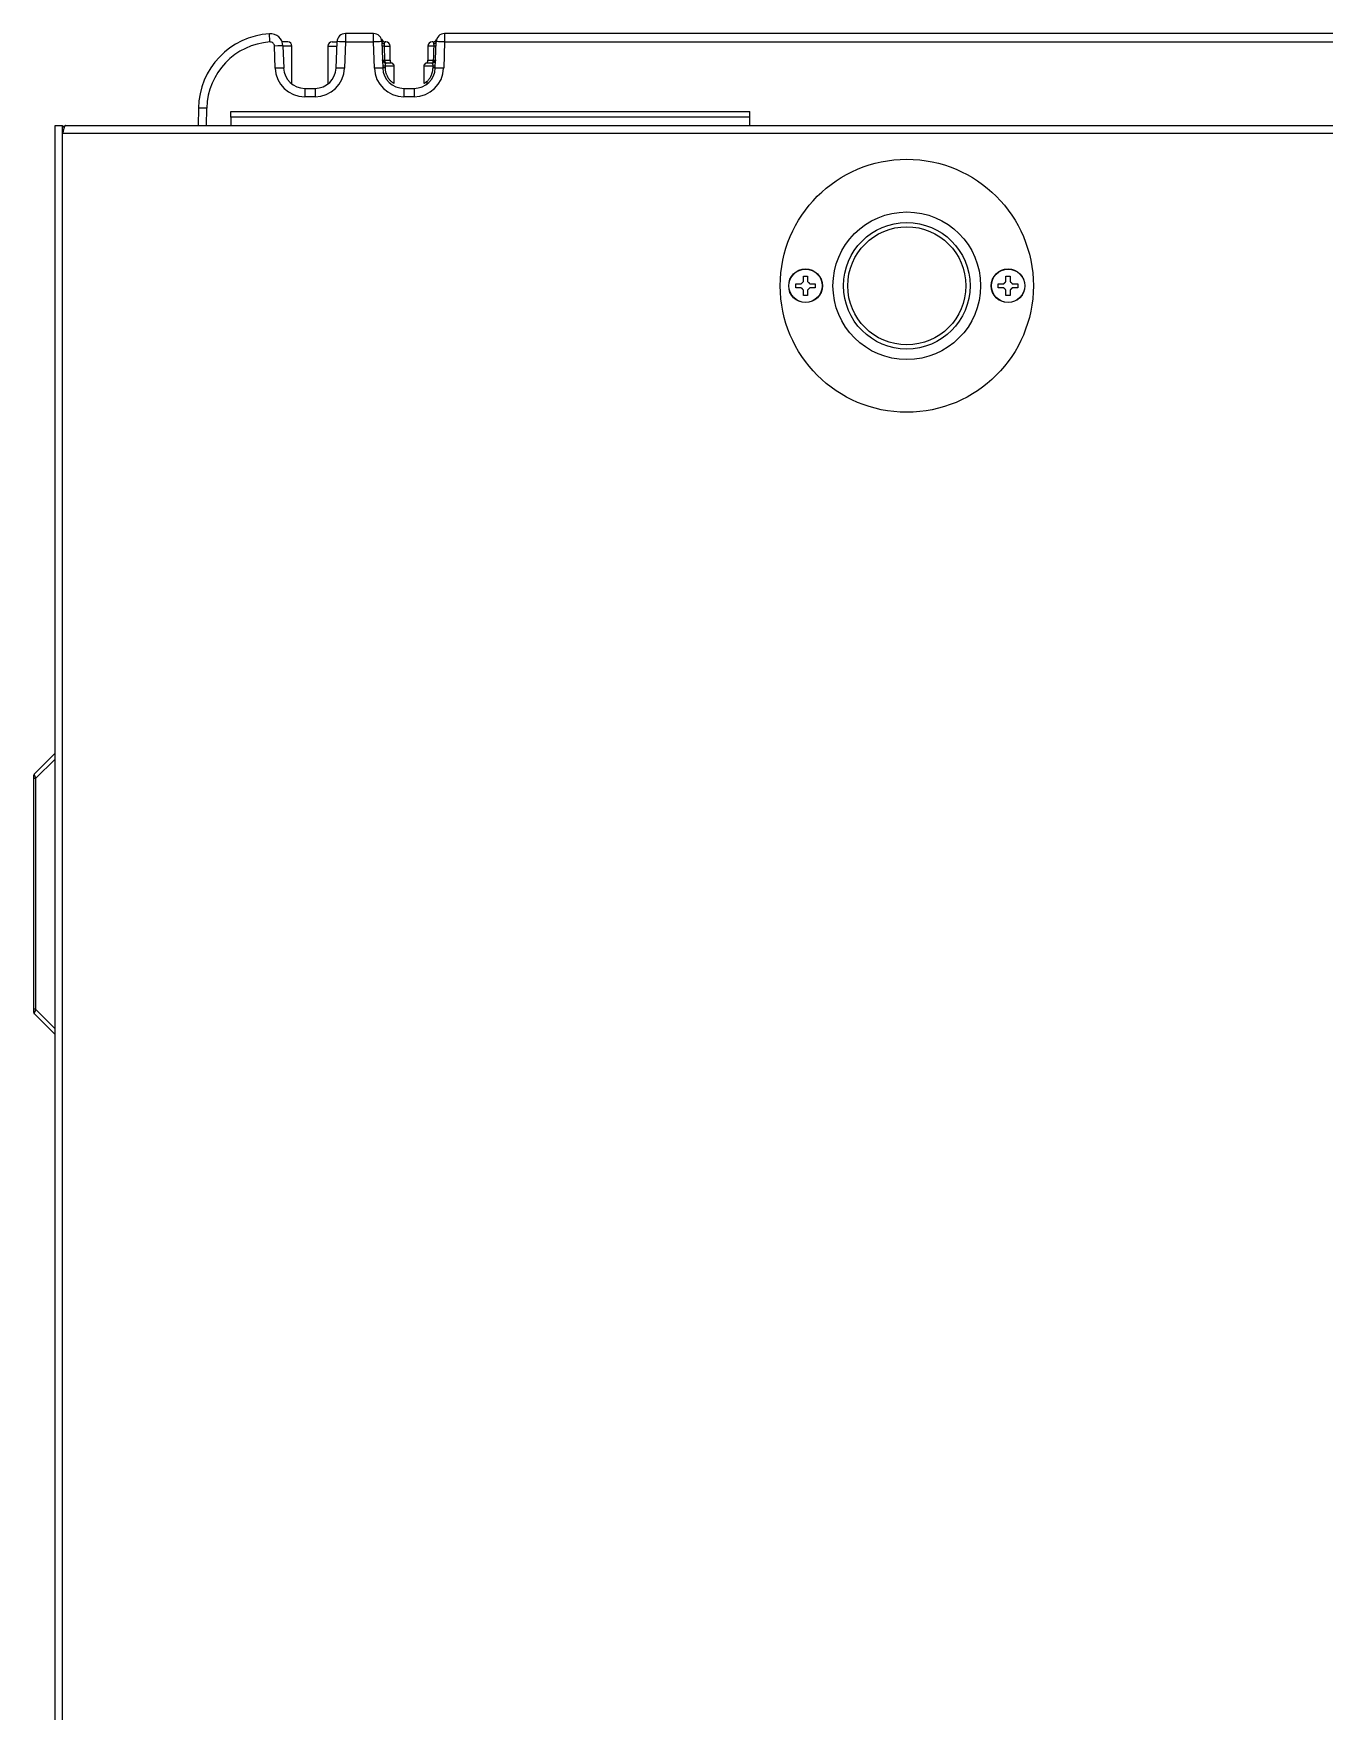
# Model space of a CAD drawing. Header units: millimetres. Extents: x -36 to 4467, y 2 to 3322.
# Drawn here: x 2487.3 to 2793.3, y 399.5 to 797.3 of the extents above; entities that cross this region are included whole.
import ezdxf

# ---------------------------------------------------------------- set-up
doc = ezdxf.new("R2010")
doc.units = ezdxf.units.MM

msp = doc.modelspace()

# ---------------------------------------------------------------- linework, layer by layer
for p, q in [((2567.84, 797.35), (2561.2, 797.35)), ((2561.2, 797.35), (2561.2, 795.38)), ((2567.84, 795.38), (2567.84, 797.35)), ((2877.42, 797.35), (2584.7, 797.35)), ((2584.7, 797.35), (2584.7, 795.38)), ((2544.56, 789.14), (2544.38, 794.39)), ((2547.52, 795.35), (2546.19, 795.35)), ((2546.37, 794.42), (2546.56, 789.17)), ((2548.52, 794.35), (2546.38, 794.35)), ((2548.52, 785.39), (2548.52, 794.35)), ((2557.02, 794.35), (2557.02, 785.39)), ((2557.02, 794.35), (2559.17, 794.35)), ((2558.02, 795.35), (2559.2, 795.35)), ((2558.99, 789.17), (2559.21, 795.42)), ((2561.2, 795.38), (2560.99, 789.14)), ((2561.2, 795.38), (2567.84, 795.38)), ((2568.06, 789.14), (2567.84, 795.38)), ((2569.84, 795.42), (2570.06, 789.17)), ((2570.35, 794.35), (2571.77, 794.35)), ((2570.35, 794.35), (2570.44, 791.03)), ((2570.67, 795.35), (2570.77, 795.35)), ((2571.77, 791.01), (2571.77, 794.35)), ((2580.77, 794.35), (2580.77, 791.01)), ((2582.2, 794.35), (2580.77, 794.35)), ((2581.88, 795.35), (2581.77, 795.35)), ((2582.49, 789.17), (2582.71, 795.42)), ((2584.7, 795.38), (2584.49, 789.14)), ((2584.7, 795.38), (2877.44, 795.38)), ((2551.55, 784.35), (2553.99, 784.35)), ((2551.55, 784.35), (2551.55, 782.38)), ((2553.99, 784.35), (2553.99, 782.38)), ((2573.44, 784.61), (2573.46, 784.61)), ((2575.05, 784.35), (2577.49, 784.35)), ((2575.05, 784.35), (2575.05, 782.38)), ((2577.49, 784.35), (2577.49, 782.38)), ((2579.09, 784.61), (2579.17, 784.64)), ((2553.99, 782.38), (2551.55, 782.38)), ((2577.49, 782.38), (2575.05, 782.38)), ((2526.35, 779.66), (2526.28, 775.55)), ((2528.28, 775.55), (2528.35, 779.66)), ((2534.07, 777.51), (2534.07, 778.85)), ((2534.07, 778.85), (2657.07, 778.85)), ((2657.07, 777.51), (2534.07, 777.51)), ((2534.07, 777.51), (2534.07, 775.55)), ((2657.07, 777.51), (2657.07, 778.85)), ((2657.07, 775.55), (2657.07, 777.51)), ((2492.37, 775.55), (2494.17, 775.55)), ((2492.37, 138.35), (2492.37, 775.55)), ((2494.16, 773.95), (2494.2, 773.91)), ((2494.17, 773.75), (2494.17, 775.55)), ((2494.17, 775.35), (2494.63, 775.35)), ((2494.17, 773.75), (3092.37, 773.75)), ((2494.17, 773.75), (2494.17, 773.75)), ((2494.17, 139.4), (2494.17, 773.75)), ((2494.83, 775.55), (3091.72, 775.55)), ((2669.77, 739.84), (2670.27, 739.84)), ((2670.27, 739.84), (2670.77, 739.84)), ((2717.77, 739.84), (2718.27, 739.84)), ((2718.27, 739.84), (2718.77, 739.84)), ((2670.27, 735.24), (2669.77, 735.24)), ((2670.77, 735.24), (2670.27, 735.24)), ((2718.27, 735.24), (2717.77, 735.24)), ((2718.77, 735.24), (2718.27, 735.24)), ((2492.37, 626.7), (2487.42, 621.74)), ((2492.37, 625.3), (2487.76, 620.69)), ((2487.27, 621.39), (2487.27, 620.69)), ((2487.76, 620.69), (2487.27, 620.69)), ((2487.27, 620.69), (2487.27, 566)), ((2487.76, 620.69), (2487.76, 566)), ((2487.27, 566), (2487.27, 565.3)), ((2487.76, 566), (2487.27, 566)), ((2487.42, 564.95), (2492.37, 560)), ((2487.76, 566), (2492.37, 561.39))]:
    msp.add_line(p, q)
for centre, radius in [((2694.27, 737.54), 30), ((2694.27, 737.54), 17.5), ((2694.27, 737.54), 15), ((2694.27, 737.54), 14), ((2670.27, 737.54), 4), ((2670.27, 737.54), 3.95), ((2718.27, 737.54), 4), ((2718.27, 737.54), 3.95)]:
    msp.add_circle(centre, radius)
for centre, radius, start, end in [((2544.35, 779.35), 18, 93.7021, 179), ((2543.38, 794.32), 3, 2, 93.7021), ((2561.2, 795.35), 2, 90, 178), ((2567.84, 795.35), 2, 2, 90), ((2570.67, 796.35), 1, 199.4712, 270), ((2581.88, 796.35), 1, 270, 340.5288), ((2584.7, 795.35), 2, 90, 178), ((2544.35, 779.38), 16, 93.7021, 179), ((2543.38, 794.35), 1, 2, 93.7021), ((2547.52, 794.35), 1, 0, 90), ((2558.02, 794.35), 1, 90, 180), ((2570.77, 794.35), 1, 0, 90), ((2581.77, 794.35), 1, 90, 180), ((2551.55, 789.38), 7, 182, 270), ((2551.55, 789.35), 5, 182, 270), ((2553.99, 789.35), 5, 270, 358), ((2553.99, 789.38), 7, 270, 358), ((2575.05, 789.38), 7, 182, 270), ((2575.05, 789.35), 5, 182, 270), ((2572.52, 791.01), 0.75, 180.34, 248.6873), ((2577.49, 789.35), 5, 270, 358), ((2577.49, 789.38), 7, 270, 358), ((2580.02, 791.01), 0.75, 291.6082, 0.3401), ((2495.07, 773.55), 1.8, 107.4576, 120.0006), ((2495.07, 773.55), 1, 146.0345, 154.1579), ((2487.77, 621.39), 0.5, 135, 180), ((2487.77, 565.3), 0.5, 180, 225)]:
    msp.add_arc(centre, radius, start, end)
for centre, major_axis, ratio, start_param, end_param in [((2543.31, 795.31), (0.13, -2), 0.001127, 1.588213, 3.141593), ((2544.38, 794.35), (2, 0.07), 0.017442, 0, 1.570187), ((2561.2, 795.35), (-2, 0.07), 0.017442, 4.712998, 6.283185), ((2567.84, 795.35), (2, 0.07), 0.017442, 0, 1.570187), ((2570.84, 795.45), (0.999, 0.035), 0.613961, 3.141593, 4.201672), ((2570.88, 794.35), (0.999, 0.035), 0.021599, 2.124713, 3.141593), ((2581.67, 794.35), (-0.999, 0.035), 0.021737, 3.154535, 4.159244), ((2584.7, 795.35), (-2, 0.07), 0.017442, 4.712998, 6.283185), ((2544.56, 789.1), (2, 0.07), 0.017442, 0, 1.570187), ((2560.99, 789.1), (-2, 0.07), 0.017442, 4.712998, 6.283185), ((2568.06, 789.1), (2, 0.07), 0.017442, 0, 1.570187), ((2571.04, 789.6), (-0.999, -0.035), 0.017802, 5.183595, 6.283185), ((2571.06, 789.21), (-0.999, -0.035), 0.017803, 5.186658, 6.283185), ((2572.02, 789.6), (0.057, -0.748), 1, 1.493716, 2.761407), ((2580.52, 789.6), (-0.018, -0.75), 1, 3.468835, 4.736771), ((2581.52, 789.21), (0.999, -0.036), 0.017976, 0.262687, 1.104254), ((2581.54, 789.6), (0.999, -0.036), 0.017979, 0.263985, 1.107351), ((2584.49, 789.1), (-2, 0.07), 0.017442, 4.712998, 6.283185), ((2579.77, 786.06), (0.57, -0.822), 0.73807, 0, 1.09605), ((2528.35, 779.63), (-2, 0.03), 0.01745, 4.712694, 6.283185), ((2487.77, 620.68), (0.35, -1.06), 0.004937, 3.144061, 4.702516), ((2487.77, 566.01), (0.35, 1.06), 0.004937, 1.580669, 3.139124)]:
    msp.add_ellipse(centre, major_axis=major_axis, ratio=ratio, start_param=start_param, end_param=end_param)
for points, knots in [([(2570.37, 794.9), (2570.36, 794.86), (2570.36, 794.82), (2570.35, 794.76), (2570.35, 794.74), (2570.35, 794.69), (2570.35, 794.67), (2570.35, 794.6), (2570.35, 794.55), (2570.35, 794.47), (2570.35, 794.45), (2570.35, 794.4), (2570.35, 794.37), (2570.35, 794.35)], [0, 0, 0, 0, 0.25, 0.25, 0.375, 0.375, 0.5, 0.5, 0.75, 0.75, 0.875, 0.875, 1, 1, 1, 1]), ([(2570.67, 795.35), (2570.66, 795.35), (2570.64, 795.35), (2570.61, 795.35), (2570.6, 795.34), (2570.56, 795.34), (2570.55, 795.33), (2570.52, 795.33), (2570.51, 795.32), (2570.5, 795.31), (2570.49, 795.31), (2570.46, 795.29), (2570.45, 795.27), (2570.43, 795.23), (2570.42, 795.21), (2570.41, 795.16), (2570.4, 795.14), (2570.4, 795.1), (2570.39, 795.08), (2570.39, 795.04), (2570.39, 795.03), (2570.38, 795.01), (2570.38, 794.97), (2570.37, 794.93), (2570.37, 794.9)], [0, 0, 0, 0, 0.125, 0.125, 0.25, 0.25, 0.375, 0.375, 0.4375, 0.4375, 0.5, 0.5, 0.625, 0.625, 0.75, 0.75, 0.8125, 0.8125, 0.875, 0.875, 0.90625, 0.90625, 0.9375, 1, 1, 1, 1]), ([(2582.18, 794.9), (2582.17, 794.96), (2582.16, 795.01), (2582.15, 795.08), (2582.15, 795.1), (2582.14, 795.13), (2582.14, 795.14), (2582.14, 795.16), (2582.14, 795.17), (2582.13, 795.21), (2582.12, 795.23), (2582.1, 795.26), (2582.09, 795.27), (2582.08, 795.29), (2582.08, 795.29), (2582.07, 795.3), (2582.07, 795.3), (2582.05, 795.31), (2582.03, 795.32), (2582, 795.33), (2581.98, 795.34), (2581.95, 795.34), (2581.93, 795.35), (2581.9, 795.35), (2581.89, 795.35), (2581.88, 795.35)], [0, 0, 0, 0, 0.125, 0.125, 0.1875, 0.1875, 0.21875, 0.21875, 0.25, 0.25, 0.375, 0.375, 0.4375, 0.4375, 0.46875, 0.46875, 0.5, 0.5, 0.625, 0.625, 0.75, 0.75, 0.875, 0.875, 1, 1, 1, 1]), ([(2582.71, 795.42), (2582.7, 795.39), (2582.7, 795.37), (2582.69, 795.33), (2582.69, 795.31), (2582.68, 795.29), (2582.67, 795.27), (2582.65, 795.24), (2582.62, 795.19), (2582.58, 795.14), (2582.54, 795.1), (2582.53, 795.09), (2582.51, 795.07), (2582.49, 795.06), (2582.45, 795.03), (2582.39, 794.99), (2582.31, 794.95), (2582.27, 794.94), (2582.26, 794.93), (2582.25, 794.93), (2582.24, 794.93), (2582.22, 794.92), (2582.19, 794.91), (2582.18, 794.9)], [0, 0, 0, 0, 0.125, 0.125, 0.1875, 0.1875, 0.25, 0.25, 0.375, 0.5, 0.5, 0.5625, 0.5625, 0.625, 0.625, 0.75, 0.875, 0.90625, 0.90625, 0.921875, 0.921875, 0.9375, 1, 1, 1, 1]), ([(2582.2, 794.35), (2582.2, 794.37), (2582.2, 794.4), (2582.2, 794.45), (2582.2, 794.47), (2582.2, 794.55), (2582.2, 794.6), (2582.2, 794.66), (2582.2, 794.67), (2582.2, 794.69), (2582.19, 794.73), (2582.19, 794.76), (2582.19, 794.83), (2582.18, 794.87), (2582.18, 794.9)], [0, 0, 0, 0, 0.125, 0.125, 0.25, 0.25, 0.5, 0.5, 0.5625, 0.5625, 0.625, 0.75, 0.75, 1, 1, 1, 1]), ([(2569.99, 791.14), (2569.99, 791.14), (2569.99, 791.14), (2569.99, 791.14), (2569.99, 791.14), (2569.99, 791.13), (2569.99, 791.13), (2570, 791.12), (2570.02, 791.11), (2570.04, 791.1), (2570.07, 791.09), (2570.09, 791.08), (2570.12, 791.07), (2570.13, 791.07), (2570.15, 791.07), (2570.16, 791.06), (2570.19, 791.06), (2570.22, 791.05), (2570.28, 791.04), (2570.3, 791.04), (2570.37, 791.03), (2570.4, 791.03), (2570.43, 791.03)], [0, 0, 0, 0, 0.03125, 0.03125, 0.0625, 0.0625, 0.125, 0.125, 0.25, 0.375, 0.375, 0.5, 0.5, 0.5625, 0.5625, 0.625, 0.625, 0.75, 0.75, 0.875, 0.875, 1, 1, 1, 1]), ([(2570.46, 790.42), (2570.42, 790.44), (2570.36, 790.48), (2570.3, 790.53), (2570.25, 790.57), (2570.24, 790.59), (2570.21, 790.61), (2570.2, 790.63), (2570.16, 790.67), (2570.12, 790.73), (2570.08, 790.8), (2570.06, 790.85), (2570.05, 790.87), (2570.04, 790.9), (2570.03, 790.92), (2570.02, 790.97), (2570.01, 791), (2570, 791.06), (2569.99, 791.08), (2569.99, 791.11), (2569.99, 791.13), (2569.99, 791.13), (2569.99, 791.14)], [0, 0, 0, 0, 0.125, 0.25, 0.25, 0.3125, 0.3125, 0.375, 0.375, 0.5, 0.625, 0.625, 0.6875, 0.6875, 0.75, 0.75, 0.875, 0.875, 0.9375, 0.96875, 0.96875, 1, 1, 1, 1]), ([(2570.46, 790.42), (2570.44, 790.45), (2570.42, 790.49), (2570.4, 790.57), (2570.39, 790.62), (2570.38, 790.73), (2570.39, 790.79), (2570.41, 790.91), (2570.42, 790.97), (2570.44, 791.03)], [0, 0, 0, 0, 0.25, 0.25, 0.5, 0.5, 0.75, 0.75, 1, 1, 1, 1]), ([(2570.42, 791.03), (2570.42, 791.02), (2570.42, 791.01), (2570.42, 791), (2570.42, 791), (2570.43, 790.99), (2570.43, 790.99), (2570.43, 790.98), (2570.44, 790.97), (2570.44, 790.96), (2570.45, 790.96), (2570.45, 790.96), (2570.45, 790.95), (2570.46, 790.95), (2570.46, 790.95), (2570.47, 790.95), (2570.47, 790.95), (2570.48, 790.95), (2570.48, 790.95), (2570.49, 790.95), (2570.49, 790.95), (2570.5, 790.95), (2570.51, 790.95), (2570.52, 790.96), (2570.52, 790.97), (2570.52, 790.98)], [0, 0, 0, 0, 0.125, 0.125, 0.1875, 0.1875, 0.25, 0.25, 0.375, 0.375, 0.4375, 0.4375, 0.5, 0.5, 0.5625, 0.5625, 0.625, 0.625, 0.6875, 0.6875, 0.75, 0.75, 0.875, 0.875, 1, 1, 1, 1]), ([(2570.79, 790.3), (2570.73, 790.31), (2570.68, 790.33), (2570.56, 790.37), (2570.51, 790.39), (2570.46, 790.42)], [0, 0, 0, 0, 0.5, 0.5, 1, 1, 1, 1]), ([(2570.51, 791.01), (2570.61, 791.01), (2570.7, 791.01), (2570.88, 791.01), (2570.96, 791.01), (2571.08, 791.01), (2571.12, 791.01), (2571.17, 791.01), (2571.19, 791.01), (2571.23, 791.01), (2571.24, 791.01), (2571.33, 791.01), (2571.39, 791.01), (2571.5, 791.01), (2571.54, 791.01), (2571.61, 791.01), (2571.62, 791.01), (2571.65, 791.01), (2571.66, 791.01), (2571.67, 791.01), (2571.68, 791.01), (2571.72, 791.01), (2571.76, 791.01), (2571.77, 791.01), (2571.77, 791.01)], [0, 0, 0, 0, 0.125393, 0.125393, 0.250785, 0.250785, 0.313481, 0.313481, 0.344829, 0.344829, 0.376178, 0.376178, 0.50157, 0.50157, 0.626963, 0.626963, 0.689659, 0.689659, 0.721007, 0.721007, 0.752355, 0.752355, 0.877748, 1, 1, 1, 1]), ([(2570.51, 790.98), (2570.51, 790.91), (2570.51, 790.84), (2570.54, 790.69), (2570.56, 790.63), (2570.61, 790.51), (2570.65, 790.45), (2570.71, 790.36), (2570.75, 790.33), (2570.79, 790.3)], [0, 0, 0, 0, 0.25, 0.25, 0.5, 0.5, 0.75, 0.75, 1, 1, 1, 1]), ([(2570.79, 790.3), (2570.78, 790.3), (2570.76, 790.28), (2570.73, 790.26), (2570.72, 790.24), (2570.7, 790.22), (2570.69, 790.21), (2570.68, 790.19), (2570.67, 790.18), (2570.65, 790.14), (2570.64, 790.11), (2570.63, 790.07), (2570.62, 790.05), (2570.62, 790.02), (2570.61, 790), (2570.6, 789.95), (2570.6, 789.91), (2570.59, 789.86), (2570.59, 789.85), (2570.59, 789.83), (2570.59, 789.81), (2570.59, 789.78), (2570.59, 789.74), (2570.59, 789.69), (2570.59, 789.66), (2570.59, 789.64), (2570.59, 789.62), (2570.59, 789.61), (2570.59, 789.6)], [0, 0, 0, 0, 0.125, 0.125, 0.25, 0.25, 0.3125, 0.3125, 0.375, 0.375, 0.5, 0.5, 0.5625, 0.5625, 0.625, 0.625, 0.75, 0.75, 0.78125, 0.78125, 0.8125, 0.8125, 0.875, 0.9375, 0.9375, 0.96875, 0.96875, 1, 1, 1, 1]), ([(2572.77, 789.6), (2572.77, 789.6), (2572.76, 789.6), (2572.71, 789.6), (2572.67, 789.6), (2572.61, 789.6), (2572.6, 789.6), (2572.57, 789.6), (2572.55, 789.6), (2572.51, 789.6), (2572.47, 789.6), (2572.36, 789.6), (2572.28, 789.6), (2572.14, 789.6), (2572.09, 789.6), (2572.01, 789.6), (2571.98, 789.6), (2571.92, 789.6), (2571.9, 789.6), (2571.75, 789.6), (2571.62, 789.6), (2571.36, 789.6), (2571.21, 789.6), (2571.03, 789.6), (2570.99, 789.6), (2570.91, 789.6), (2570.87, 789.6), (2570.75, 789.6), (2570.67, 789.6), (2570.59, 789.6)], [0, 0, 0, 0, 0.124585, 0.124585, 0.249644, 0.249644, 0.280909, 0.280909, 0.312174, 0.312174, 0.374703, 0.374703, 0.499763, 0.499763, 0.562292, 0.562292, 0.593557, 0.593557, 0.624822, 0.624822, 0.749881, 0.749881, 0.874941, 0.874941, 0.906205, 0.906205, 0.93747, 0.93747, 1, 1, 1, 1]), ([(2570.6, 789.21), (2570.6, 789.07), (2570.61, 788.94), (2570.64, 788.67), (2570.66, 788.54), (2570.71, 788.28), (2570.74, 788.15), (2570.79, 787.99), (2570.8, 787.96), (2570.82, 787.89), (2570.83, 787.86), (2570.86, 787.77), (2570.88, 787.7), (2570.95, 787.52), (2571, 787.4), (2571.11, 787.17), (2571.17, 787.06), (2571.25, 786.92), (2571.27, 786.9), (2571.3, 786.84), (2571.35, 786.76), (2571.41, 786.69), (2571.51, 786.55), (2571.58, 786.46), (2571.69, 786.33), (2571.73, 786.29), (2571.79, 786.24), (2571.8, 786.22), (2571.84, 786.18), (2571.93, 786.09), (2572.02, 786.02), (2572.13, 785.93), (2572.16, 785.91), (2572.23, 785.86), (2572.26, 785.84), (2572.35, 785.78), (2572.41, 785.74), (2572.51, 785.68), (2572.56, 785.66), (2572.61, 785.63), (2572.62, 785.63), (2572.63, 785.62), (2572.64, 785.62), (2572.67, 785.6), (2572.68, 785.6), (2572.72, 785.58), (2572.74, 785.57), (2572.77, 785.56), (2572.78, 785.55), (2572.78, 785.55)], [0, 0, 0, 0, 0.062687, 0.062687, 0.125374, 0.125374, 0.188061, 0.188061, 0.203733, 0.203733, 0.219405, 0.219405, 0.250748, 0.250748, 0.313435, 0.313435, 0.376122, 0.376122, 0.391794, 0.391794, 0.407466, 0.438809, 0.438809, 0.501496, 0.501496, 0.53284, 0.53284, 0.548512, 0.548512, 0.564183, 0.62687, 0.62687, 0.658214, 0.658214, 0.689557, 0.689557, 0.752244, 0.752244, 0.814931, 0.814931, 0.830603, 0.830603, 0.846275, 0.846275, 0.877618, 0.877618, 0.940305, 0.940305, 1, 1, 1, 1]), ([(2572.27, 790.3), (2572.27, 790.3), (2572.25, 790.3), (2572.21, 790.3), (2572.17, 790.3), (2572.16, 790.3), (2572.14, 790.3), (2572.13, 790.3), (2572.1, 790.3), (2572.07, 790.3), (2572, 790.3), (2571.94, 790.3), (2571.82, 790.3), (2571.75, 790.3), (2571.65, 790.3), (2571.63, 790.3), (2571.59, 790.3), (2571.57, 790.3), (2571.5, 790.3), (2571.46, 790.3), (2571.32, 790.3), (2571.22, 790.3), (2571.02, 790.3), (2570.91, 790.3), (2570.79, 790.3)], [0, 0, 0, 0, 0.119972, 0.24569, 0.24569, 0.27712, 0.27712, 0.308549, 0.308549, 0.371408, 0.371408, 0.497127, 0.497127, 0.622845, 0.622845, 0.654275, 0.654275, 0.685704, 0.685704, 0.748563, 0.748563, 0.874282, 0.874282, 1, 1, 1, 1]), ([(2581.98, 789.6), (2581.9, 789.6), (2581.82, 789.6), (2581.7, 789.6), (2581.66, 789.6), (2581.58, 789.6), (2581.54, 789.6), (2581.35, 789.6), (2581.21, 789.6), (2580.94, 789.6), (2580.81, 789.6), (2580.67, 789.6), (2580.64, 789.6), (2580.58, 789.6), (2580.55, 789.6), (2580.47, 789.6), (2580.42, 789.6), (2580.28, 789.6), (2580.19, 789.6), (2580.08, 789.6), (2580.04, 789.6), (2580, 789.6), (2579.98, 789.6), (2579.95, 789.6), (2579.94, 789.6), (2579.88, 789.6), (2579.84, 789.6), (2579.79, 789.6), (2579.77, 789.6), (2579.77, 789.6), (2579.77, 789.6), (2579.77, 789.6)], [0, 0, 0, 0, 0.062244, 0.062244, 0.093366, 0.093366, 0.124488, 0.124488, 0.248977, 0.248977, 0.373465, 0.373465, 0.404587, 0.404587, 0.435709, 0.435709, 0.497954, 0.497954, 0.622442, 0.622442, 0.684686, 0.684686, 0.715808, 0.715808, 0.746931, 0.746931, 0.871419, 0.871419, 0.995907, 0.995907, 1, 1, 1, 1]), ([(2581.75, 790.3), (2581.64, 790.3), (2581.53, 790.3), (2581.38, 790.3), (2581.3, 790.3), (2581.23, 790.3), (2581.18, 790.3), (2581.16, 790.3), (2581.04, 790.3), (2580.96, 790.3), (2580.8, 790.3), (2580.73, 790.3), (2580.63, 790.3), (2580.6, 790.3), (2580.56, 790.3), (2580.55, 790.3), (2580.52, 790.3), (2580.51, 790.3), (2580.45, 790.3), (2580.36, 790.3), (2580.31, 790.3), (2580.29, 790.3), (2580.28, 790.3), (2580.28, 790.3), (2580.28, 790.3), (2580.27, 790.3), (2580.27, 790.3), (2580.27, 790.3), (2580.27, 790.3), (2580.27, 790.3)], [0, 0, 0, 0, 0.124279, 0.124279, 0.186419, 0.217489, 0.217489, 0.248559, 0.248559, 0.372838, 0.372838, 0.497117, 0.497117, 0.559257, 0.559257, 0.590327, 0.590327, 0.621397, 0.621397, 0.745676, 0.869955, 0.869955, 0.932095, 0.932095, 0.963165, 0.963165, 0.994235, 0.994235, 1, 1, 1, 1]), ([(2580.57, 786.06), (2580.65, 786.13), (2580.74, 786.21), (2580.92, 786.4), (2581, 786.5), (2581.11, 786.64), (2581.13, 786.67), (2581.17, 786.73), (2581.24, 786.82), (2581.3, 786.91), (2581.41, 787.1), (2581.48, 787.23), (2581.56, 787.41), (2581.58, 787.44), (2581.61, 787.51), (2581.62, 787.55), (2581.67, 787.66), (2581.69, 787.73), (2581.77, 787.95), (2581.81, 788.1), (2581.87, 788.34), (2581.88, 788.41), (2581.91, 788.53), (2581.91, 788.57), (2581.92, 788.65), (2581.93, 788.69), (2581.95, 788.89), (2581.97, 789.05), (2581.97, 789.21)], [0, 0, 0, 0, 0.125, 0.125, 0.25, 0.25, 0.28125, 0.28125, 0.3125, 0.375, 0.375, 0.5, 0.5, 0.53125, 0.53125, 0.5625, 0.5625, 0.625, 0.625, 0.75, 0.75, 0.8125, 0.8125, 0.84375, 0.84375, 0.875, 0.875, 1, 1, 1, 1]), ([(2580.77, 791.01), (2580.77, 791.01), (2580.77, 791.01), (2580.77, 791.01), (2580.77, 791.01), (2580.78, 791.01), (2580.79, 791.01), (2580.81, 791.01), (2580.85, 791.01), (2580.92, 791.01), (2580.97, 791.01), (2580.99, 791.01), (2581.01, 791.01), (2581.02, 791.01), (2581.06, 791.01), (2581.08, 791.01), (2581.17, 791.01), (2581.23, 791.01), (2581.36, 791.01), (2581.43, 791.01), (2581.53, 791.01), (2581.55, 791.01), (2581.59, 791.01), (2581.65, 791.01), (2581.72, 791.01), (2581.85, 791.01), (2581.94, 791.01), (2582.04, 791.01)], [0, 0, 0, 0, 0.000617, 0.000617, 0.063079, 0.063079, 0.12554, 0.12554, 0.250463, 0.375386, 0.375386, 0.406617, 0.406617, 0.437847, 0.437847, 0.500309, 0.500309, 0.625231, 0.625231, 0.750154, 0.750154, 0.781385, 0.781385, 0.812616, 0.875077, 0.875077, 1, 1, 1, 1]), ([(2581.75, 790.3), (2581.79, 790.33), (2581.83, 790.37), (2581.9, 790.46), (2581.93, 790.52), (2581.99, 790.64), (2582.01, 790.71), (2582.03, 790.86), (2582.04, 790.93), (2582.04, 791.01)], [0, 0, 0, 0, 0.25, 0.25, 0.5, 0.5, 0.75, 0.75, 1, 1, 1, 1]), ([(2582.09, 790.42), (2582.04, 790.39), (2581.99, 790.37), (2581.87, 790.33), (2581.81, 790.31), (2581.75, 790.3)], [0, 0, 0, 0, 0.5, 0.5, 1, 1, 1, 1]), ([(2581.98, 789.6), (2581.99, 789.64), (2581.99, 789.69), (2581.99, 789.75), (2581.99, 789.76), (2581.98, 789.78), (2581.98, 789.79), (2581.98, 789.83), (2581.98, 789.85), (2581.97, 789.89), (2581.97, 789.91), (2581.97, 789.94), (2581.96, 789.95), (2581.96, 789.97), (2581.96, 789.98), (2581.95, 790.02), (2581.94, 790.06), (2581.92, 790.09), (2581.92, 790.1), (2581.91, 790.11), (2581.91, 790.12), (2581.9, 790.14), (2581.89, 790.15), (2581.87, 790.19), (2581.86, 790.21), (2581.84, 790.23), (2581.83, 790.24), (2581.82, 790.26), (2581.81, 790.26), (2581.78, 790.28), (2581.77, 790.3), (2581.75, 790.3)], [0, 0, 0, 0, 0.125, 0.125, 0.15625, 0.15625, 0.1875, 0.1875, 0.25, 0.25, 0.3125, 0.3125, 0.34375, 0.34375, 0.375, 0.375, 0.5, 0.5, 0.53125, 0.53125, 0.5625, 0.5625, 0.625, 0.625, 0.75, 0.75, 0.8125, 0.8125, 0.875, 0.875, 1, 1, 1, 1]), ([(2582.56, 791.14), (2582.56, 791.13), (2582.56, 791.12), (2582.55, 791.09), (2582.55, 791.06), (2582.55, 791.03), (2582.54, 791.01), (2582.53, 790.98), (2582.52, 790.95), (2582.52, 790.92), (2582.51, 790.9), (2582.5, 790.87), (2582.48, 790.84), (2582.47, 790.82), (2582.46, 790.79), (2582.44, 790.76), (2582.43, 790.74), (2582.42, 790.72), (2582.4, 790.71), (2582.39, 790.69), (2582.38, 790.67), (2582.37, 790.66), (2582.36, 790.64), (2582.34, 790.63), (2582.33, 790.61), (2582.32, 790.6), (2582.31, 790.59), (2582.29, 790.57), (2582.28, 790.56), (2582.27, 790.55), (2582.25, 790.54), (2582.24, 790.53), (2582.23, 790.52), (2582.21, 790.51), (2582.2, 790.49), (2582.19, 790.48), (2582.17, 790.47), (2582.16, 790.47), (2582.15, 790.46), (2582.13, 790.45), (2582.12, 790.44), (2582.11, 790.43), (2582.1, 790.43), (2582.09, 790.42)], [0, 0, 0, 0, 0.032993, 0.06603, 0.099113, 0.132241, 0.165415, 0.198636, 0.231904, 0.26522, 0.298584, 0.331996, 0.365457, 0.398967, 0.432527, 0.466137, 0.499798, 0.522107, 0.544177, 0.566007, 0.587597, 0.608945, 0.630051, 0.650914, 0.671533, 0.691907, 0.712036, 0.731918, 0.751552, 0.770939, 0.790076, 0.808963, 0.8276, 0.845985, 0.864118, 0.881997, 0.899623, 0.916994, 0.934109, 0.950968, 0.96757, 0.983914, 1, 1, 1, 1]), ([(2582.09, 790.43), (2582.09, 790.43), (2582.09, 790.43), (2582.1, 790.44), (2582.1, 790.45), (2582.1, 790.45), (2582.11, 790.46), (2582.11, 790.47), (2582.12, 790.47), (2582.12, 790.48), (2582.12, 790.49), (2582.13, 790.49), (2582.13, 790.5), (2582.13, 790.51), (2582.13, 790.52), (2582.14, 790.53), (2582.14, 790.53), (2582.14, 790.54), (2582.14, 790.55), (2582.15, 790.56), (2582.15, 790.56), (2582.15, 790.57), (2582.15, 790.58), (2582.15, 790.59), (2582.15, 790.6), (2582.16, 790.61), (2582.16, 790.61), (2582.16, 790.62), (2582.16, 790.63), (2582.16, 790.64), (2582.16, 790.65), (2582.16, 790.66), (2582.16, 790.67), (2582.16, 790.68), (2582.16, 790.68), (2582.16, 790.69), (2582.16, 790.7), (2582.16, 790.71), (2582.16, 790.72), (2582.16, 790.73), (2582.16, 790.74), (2582.16, 790.75), (2582.16, 790.76), (2582.16, 790.77), (2582.16, 790.78), (2582.16, 790.79), (2582.16, 790.8), (2582.16, 790.81), (2582.16, 790.82), (2582.15, 790.83), (2582.15, 790.84), (2582.15, 790.85), (2582.15, 790.86), (2582.15, 790.87), (2582.15, 790.88), (2582.14, 790.89), (2582.14, 790.9), (2582.14, 790.91), (2582.14, 790.92), (2582.13, 790.94), (2582.13, 790.95), (2582.13, 790.96), (2582.13, 790.97), (2582.12, 790.98), (2582.12, 790.99), (2582.12, 791), (2582.11, 791.02), (2582.11, 791.02), (2582.11, 791.03)], [0, 0, 0, 0, 0.016919, 0.0337, 0.050346, 0.066858, 0.083241, 0.099496, 0.115628, 0.131639, 0.147532, 0.16331, 0.178979, 0.194539, 0.209997, 0.225355, 0.240617, 0.255786, 0.270869, 0.285867, 0.300786, 0.315629, 0.330402, 0.345109, 0.359754, 0.374341, 0.388876, 0.403363, 0.417807, 0.432213, 0.446586, 0.46093, 0.475251, 0.489554, 0.503843, 0.518124, 0.532402, 0.546682, 0.560968, 0.575267, 0.589582, 0.60392, 0.618285, 0.632682, 0.647116, 0.661592, 0.676116, 0.690691, 0.705323, 0.720016, 0.734775, 0.749605, 0.764511, 0.779496, 0.794566, 0.809724, 0.824975, 0.840323, 0.855773, 0.871327, 0.886991, 0.902767, 0.918661, 0.934674, 0.950811, 0.967076, 0.983471, 1, 1, 1, 1]), ([(2582.11, 791.03), (2582.11, 791.03), (2582.12, 791.03), (2582.13, 791.03), (2582.13, 791.03), (2582.14, 791.03), (2582.15, 791.03), (2582.16, 791.03), (2582.17, 791.03), (2582.18, 791.03), (2582.19, 791.04), (2582.19, 791.04), (2582.2, 791.04), (2582.21, 791.04), (2582.22, 791.04), (2582.23, 791.04), (2582.24, 791.04), (2582.25, 791.04), (2582.25, 791.04), (2582.26, 791.04), (2582.27, 791.05), (2582.28, 791.05), (2582.29, 791.05), (2582.29, 791.05), (2582.3, 791.05), (2582.31, 791.05), (2582.32, 791.05), (2582.33, 791.05), (2582.33, 791.05), (2582.34, 791.06), (2582.35, 791.06), (2582.36, 791.06), (2582.36, 791.06), (2582.37, 791.06), (2582.38, 791.06), (2582.39, 791.06), (2582.39, 791.07), (2582.4, 791.07), (2582.41, 791.07), (2582.41, 791.07), (2582.42, 791.07), (2582.43, 791.07), (2582.43, 791.07), (2582.44, 791.08), (2582.45, 791.08), (2582.45, 791.08), (2582.46, 791.08), (2582.46, 791.08), (2582.47, 791.08), (2582.48, 791.09), (2582.48, 791.09), (2582.49, 791.09), (2582.49, 791.09), (2582.5, 791.09), (2582.5, 791.1), (2582.5, 791.1), (2582.51, 791.1), (2582.51, 791.1), (2582.52, 791.1), (2582.52, 791.11), (2582.53, 791.11), (2582.53, 791.11), (2582.53, 791.11), (2582.54, 791.11), (2582.54, 791.12), (2582.54, 791.12), (2582.54, 791.12), (2582.55, 791.12), (2582.55, 791.12), (2582.55, 791.13), (2582.55, 791.13), (2582.55, 791.13), (2582.55, 791.13), (2582.56, 791.14), (2582.56, 791.14), (2582.56, 791.14), (2582.56, 791.14), (2582.56, 791.14)], [0, 0, 0, 0, 0.010716, 0.021502, 0.032358, 0.043284, 0.05428, 0.065346, 0.076482, 0.087688, 0.098964, 0.110311, 0.121728, 0.133215, 0.144773, 0.156401, 0.168099, 0.179868, 0.191707, 0.203617, 0.215598, 0.227648, 0.23977, 0.251962, 0.264225, 0.276558, 0.288963, 0.301438, 0.313983, 0.3266, 0.339287, 0.352046, 0.364875, 0.377775, 0.390746, 0.403789, 0.416902, 0.430086, 0.443341, 0.456668, 0.470066, 0.483534, 0.497074, 0.510686, 0.524368, 0.538122, 0.551947, 0.565844, 0.579812, 0.593851, 0.607961, 0.622144, 0.636397, 0.650722, 0.665119, 0.679587, 0.694127, 0.708739, 0.723422, 0.738177, 0.753003, 0.767901, 0.782871, 0.797913, 0.813027, 0.828212, 0.843469, 0.858798, 0.874199, 0.889672, 0.905217, 0.920834, 0.936523, 0.952284, 0.968118, 0.984023, 1, 1, 1, 1]), ([(2579.77, 785.55), (2579.77, 785.55), (2579.77, 785.55), (2579.77, 785.55), (2579.78, 785.56), (2579.8, 785.57), (2579.81, 785.57), (2579.83, 785.58), (2579.84, 785.59), (2579.85, 785.59), (2579.86, 785.6), (2579.9, 785.61), (2579.94, 785.63), (2580.04, 785.68), (2580.09, 785.71), (2580.18, 785.77), (2580.21, 785.79), (2580.27, 785.83), (2580.31, 785.85), (2580.42, 785.93), (2580.49, 785.99), (2580.57, 786.06)], [0, 0, 0, 0, 0.016592, 0.016592, 0.180493, 0.180493, 0.262444, 0.262444, 0.303419, 0.303419, 0.344395, 0.344395, 0.508296, 0.508296, 0.672197, 0.672197, 0.754148, 0.754148, 0.836099, 0.836099, 1, 1, 1, 1]), ([(2494.83, 775.55), (2494.8, 775.55), (2494.77, 775.54), (2494.72, 775.49), (2494.69, 775.46), (2494.64, 775.37), (2494.61, 775.31), (2494.56, 775.18), (2494.53, 775.1), (2494.47, 774.94), (2494.45, 774.85), (2494.39, 774.65), (2494.37, 774.54), (2494.31, 774.33), (2494.28, 774.21), (2494.23, 773.98), (2494.2, 773.86), (2494.17, 773.75)], [0, 0, 0, 0, 0.125, 0.125, 0.25, 0.25, 0.375, 0.375, 0.5, 0.5, 0.625, 0.625, 0.75, 0.75, 0.875, 0.875, 1, 1, 1, 1]), ([(2667.97, 738.04), (2668.18, 738.04), (2668.39, 738.04), (2668.71, 738.04), (2668.82, 738.04), (2669.04, 738.04), (2669.16, 738.04), (2669.27, 738.04)], [0, 0, 0, 0, 0.5, 0.5, 0.75, 0.75, 1, 1, 1, 1]), ([(2669.77, 735.24), (2669.77, 735.44), (2669.77, 735.65), (2669.77, 735.98), (2669.77, 736.09), (2669.77, 736.31), (2669.77, 736.42), (2669.77, 736.54)], [0, 0, 0, 0, 0.5, 0.5, 0.75, 0.75, 1, 1, 1, 1]), ([(2670.77, 739.84), (2670.77, 739.64), (2670.77, 739.43), (2670.77, 739.1), (2670.77, 738.99), (2670.77, 738.77), (2670.77, 738.65), (2670.77, 738.54)], [0, 0, 0, 0, 0.5, 0.5, 0.75, 0.75, 1, 1, 1, 1]), ([(2672.57, 737.04), (2672.37, 737.04), (2672.16, 737.04), (2671.83, 737.04), (2671.72, 737.04), (2671.5, 737.04), (2671.39, 737.04), (2671.27, 737.04)], [0, 0, 0, 0, 0.5, 0.5, 0.75, 0.75, 1, 1, 1, 1]), ([(2715.97, 738.04), (2716.18, 738.04), (2716.39, 738.04), (2716.71, 738.04), (2716.82, 738.04), (2717.04, 738.04), (2717.16, 738.04), (2717.27, 738.04)], [0, 0, 0, 0, 0.5, 0.5, 0.75, 0.75, 1, 1, 1, 1]), ([(2717.77, 735.24), (2717.77, 735.44), (2717.77, 735.65), (2717.77, 735.98), (2717.77, 736.09), (2717.77, 736.31), (2717.77, 736.42), (2717.77, 736.54)], [0, 0, 0, 0, 0.5, 0.5, 0.75, 0.75, 1, 1, 1, 1]), ([(2718.77, 739.84), (2718.77, 739.64), (2718.77, 739.43), (2718.77, 739.1), (2718.77, 738.99), (2718.77, 738.77), (2718.77, 738.65), (2718.77, 738.54)], [0, 0, 0, 0, 0.5, 0.5, 0.75, 0.75, 1, 1, 1, 1]), ([(2720.57, 737.04), (2720.37, 737.04), (2720.16, 737.04), (2719.83, 737.04), (2719.72, 737.04), (2719.5, 737.04), (2719.39, 737.04), (2719.27, 737.04)], [0, 0, 0, 0, 0.5, 0.5, 0.75, 0.75, 1, 1, 1, 1])]:
    msp.add_open_spline(points, degree=3, knots=knots)
for points, degree in [([(2582.11, 791.03), (2582.14, 792.13), (2582.17, 793.24), (2582.2, 794.35)], 3), ([(2570.59, 789.6), (2570.59, 789.47), (2570.6, 789.34), (2570.6, 789.21)], 3), ([(2572.79, 785.56), (2572.79, 789.6)], 1), ([(2579.76, 789.6), (2579.75, 785.57)], 1), ([(2581.97, 789.21), (2581.98, 789.34), (2581.98, 789.47), (2581.98, 789.6)], 3), ([(2582.04, 791.01), (2582.06, 791.02), (2582.09, 791.02), (2582.11, 791.03)], 3), ([(2667.97, 737.04), (2667.97, 737.21), (2667.97, 737.54), (2667.97, 737.87), (2667.97, 738.04)], 3), ([(2669.27, 737.04), (2669.22, 737.04), (2669.11, 737.04), (2668.95, 737.04), (2668.79, 737.04), (2668.63, 737.04), (2668.48, 737.04), (2668.33, 737.04), (2668.16, 737.04), (2668.04, 737.04), (2667.97, 737.04)], 3), ([(2669.27, 738.04), (2669.3, 738.06), (2669.35, 738.12), (2669.42, 738.19), (2669.5, 738.26), (2669.57, 738.33), (2669.63, 738.4), (2669.7, 738.47), (2669.75, 738.52), (2669.77, 738.54)], 3), ([(2669.77, 736.54), (2669.75, 736.56), (2669.7, 736.61), (2669.63, 736.68), (2669.56, 736.75), (2669.49, 736.82), (2669.42, 736.9), (2669.34, 736.97), (2669.3, 737.01), (2669.27, 737.04)], 3), ([(2669.77, 738.54), (2669.77, 738.59), (2669.77, 738.7), (2669.77, 738.86), (2669.77, 739.02), (2669.77, 739.18), (2669.77, 739.33), (2669.77, 739.49), (2669.77, 739.65), (2669.77, 739.77), (2669.77, 739.84)], 3), ([(2670.77, 738.54), (2670.8, 738.51), (2670.84, 738.47), (2670.92, 738.4), (2670.99, 738.32), (2671.06, 738.25), (2671.13, 738.18), (2671.2, 738.11), (2671.25, 738.06), (2671.27, 738.04)], 3), ([(2671.27, 737.04), (2671.25, 737.01), (2671.2, 736.96), (2671.12, 736.89), (2671.05, 736.82), (2670.98, 736.75), (2670.91, 736.68), (2670.84, 736.61), (2670.8, 736.56), (2670.77, 736.54)], 3), ([(2670.77, 736.54), (2670.77, 736.48), (2670.77, 736.38), (2670.77, 736.21), (2670.77, 736.06), (2670.77, 735.9), (2670.77, 735.75), (2670.77, 735.59), (2670.77, 735.43), (2670.77, 735.3), (2670.77, 735.24)], 3), ([(2671.27, 738.04), (2671.33, 738.04), (2671.43, 738.04), (2671.6, 738.04), (2671.76, 738.04), (2671.91, 738.04), (2672.06, 738.04), (2672.22, 738.04), (2672.39, 738.04), (2672.51, 738.04), (2672.57, 738.04)], 3), ([(2672.57, 738.04), (2672.57, 737.87), (2672.57, 737.54), (2672.57, 737.21), (2672.57, 737.04)], 3), ([(2715.97, 737.04), (2715.97, 737.21), (2715.97, 737.54), (2715.97, 737.87), (2715.97, 738.04)], 3), ([(2717.27, 737.04), (2717.22, 737.04), (2717.11, 737.04), (2716.95, 737.04), (2716.79, 737.04), (2716.63, 737.04), (2716.48, 737.04), (2716.33, 737.04), (2716.16, 737.04), (2716.04, 737.04), (2715.97, 737.04)], 3), ([(2717.27, 738.04), (2717.3, 738.06), (2717.35, 738.12), (2717.42, 738.19), (2717.5, 738.26), (2717.57, 738.33), (2717.63, 738.4), (2717.7, 738.47), (2717.75, 738.52), (2717.77, 738.54)], 3), ([(2717.77, 736.54), (2717.75, 736.56), (2717.7, 736.61), (2717.63, 736.68), (2717.56, 736.75), (2717.49, 736.82), (2717.42, 736.9), (2717.34, 736.97), (2717.3, 737.01), (2717.27, 737.04)], 3), ([(2717.77, 738.54), (2717.77, 738.59), (2717.77, 738.7), (2717.77, 738.86), (2717.77, 739.02), (2717.77, 739.18), (2717.77, 739.33), (2717.77, 739.49), (2717.77, 739.65), (2717.77, 739.77), (2717.77, 739.84)], 3), ([(2718.77, 738.54), (2718.8, 738.51), (2718.84, 738.47), (2718.92, 738.4), (2718.99, 738.32), (2719.06, 738.25), (2719.13, 738.18), (2719.2, 738.11), (2719.25, 738.06), (2719.27, 738.04)], 3), ([(2719.27, 737.04), (2719.25, 737.01), (2719.2, 736.96), (2719.12, 736.89), (2719.05, 736.82), (2718.98, 736.75), (2718.91, 736.68), (2718.84, 736.61), (2718.8, 736.56), (2718.77, 736.54)], 3), ([(2718.77, 736.54), (2718.77, 736.48), (2718.77, 736.38), (2718.77, 736.21), (2718.77, 736.06), (2718.77, 735.9), (2718.77, 735.75), (2718.77, 735.59), (2718.77, 735.43), (2718.77, 735.3), (2718.77, 735.24)], 3), ([(2719.27, 738.04), (2719.33, 738.04), (2719.43, 738.04), (2719.6, 738.04), (2719.76, 738.04), (2719.91, 738.04), (2720.06, 738.04), (2720.22, 738.04), (2720.39, 738.04), (2720.51, 738.04), (2720.57, 738.04)], 3), ([(2720.57, 738.04), (2720.57, 737.87), (2720.57, 737.54), (2720.57, 737.21), (2720.57, 737.04)], 3)]:
    msp.add_open_spline(points, degree=degree)

doc.saveas('drawing.dxf')
